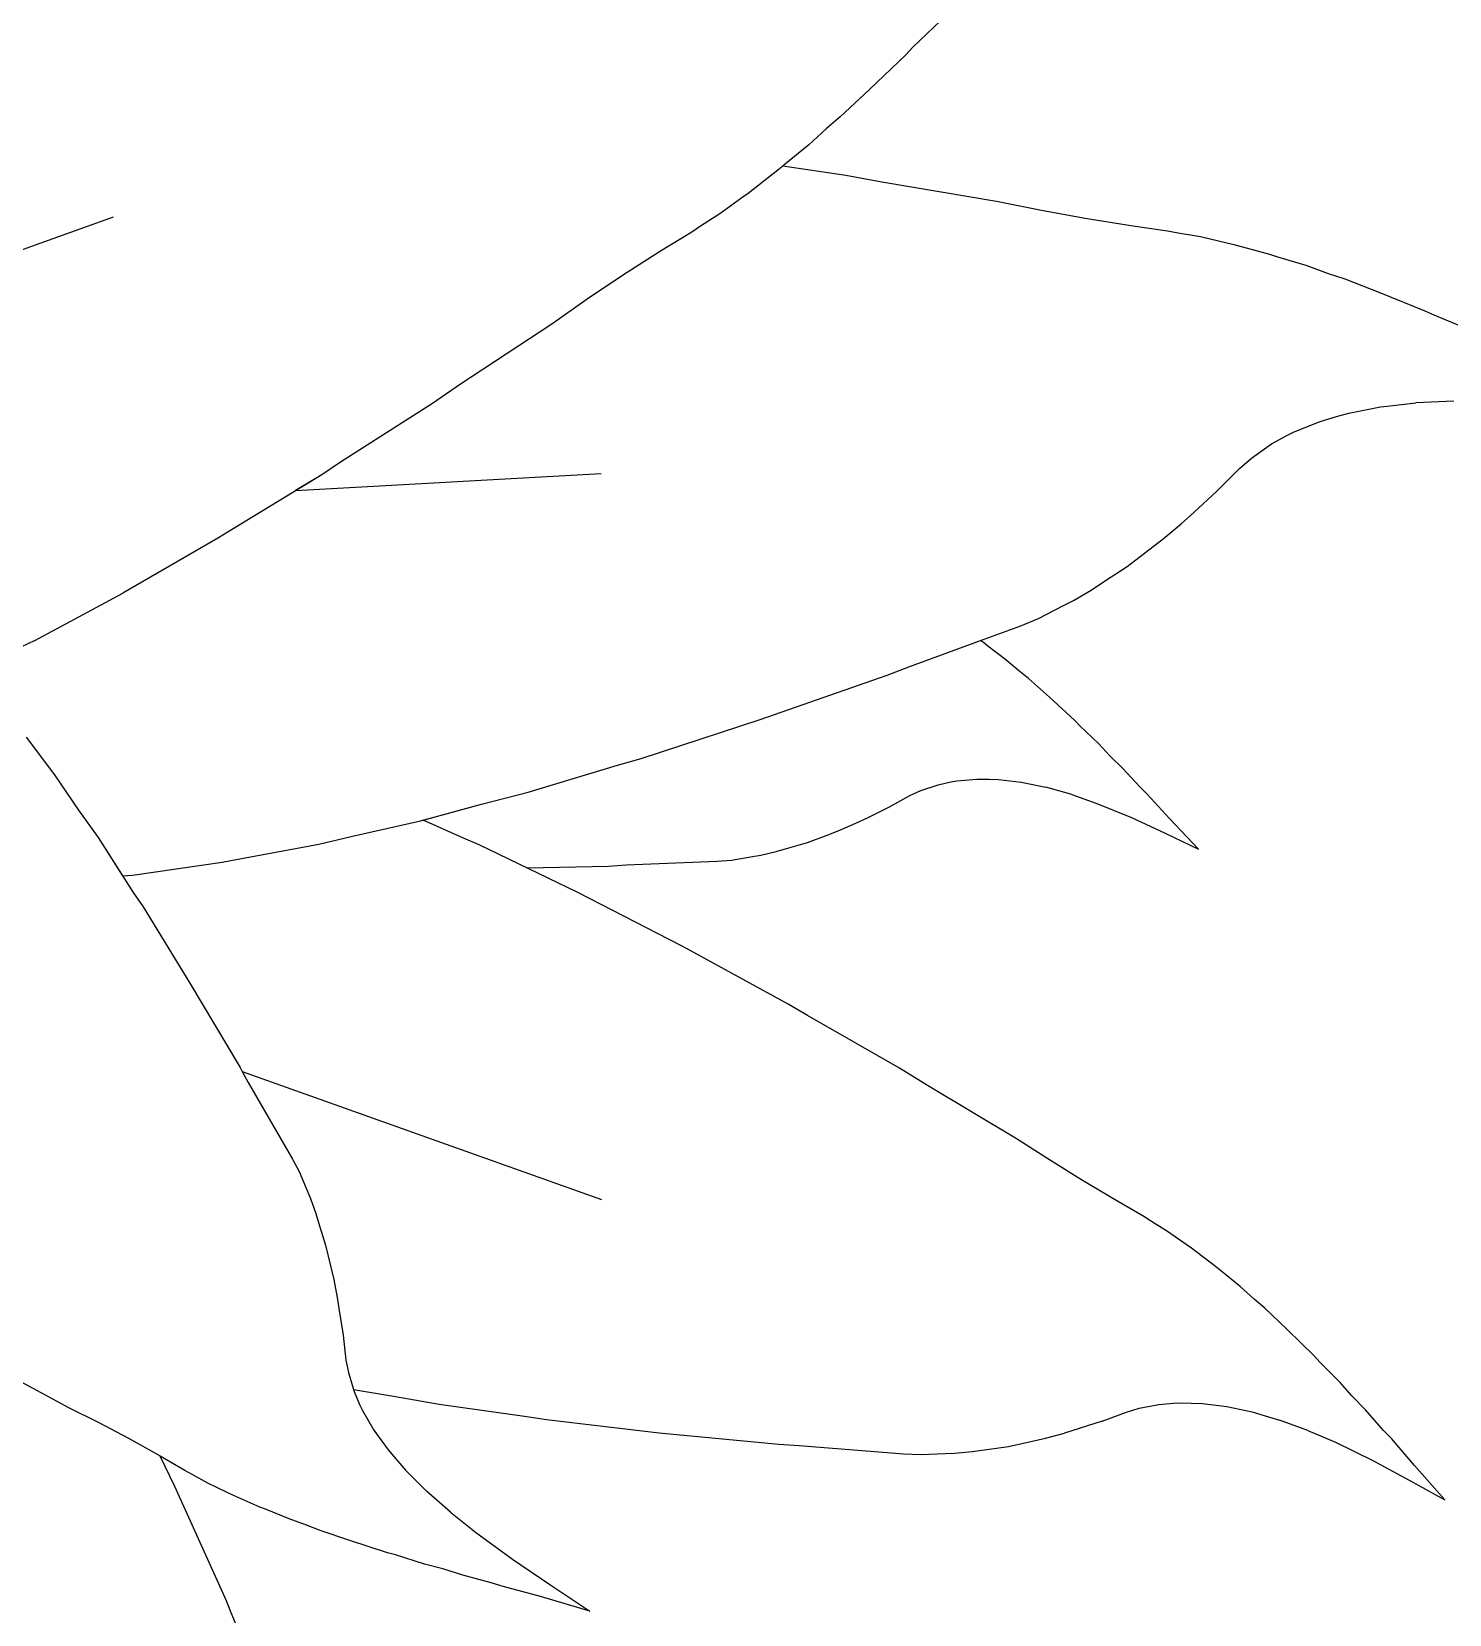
# Model space of a CAD drawing. Header units: metres. Extents: x 244.4 to 340.3, y -4.1 to 64.3.
# Drawn here: x 250.9632 to 251.1881, y 46.8739 to 47.1249 of the extents above; entities that cross this region are included whole.
import ezdxf

# ---------------------------------------------------------------- set-up
doc = ezdxf.new("R2010")
doc.units = ezdxf.units.M
doc.layers.add('Edges', color=7, linetype='Continuous')

msp = doc.modelspace()

# ---------------------------------------------------------------- linework, layer by layer
at = {"layer": 'Edges'}
for p, q in [((251.10738, 47.12667), (251.10298, 47.12242)), ((251.10298, 47.12242), (251.10185, 47.12122)), ((251.10185, 47.12122), (251.09606, 47.11571)), ((251.09606, 47.11571), (251.09145, 47.11137)), ((251.08922, 47.10949), (251.08646, 47.10697)), ((251.09145, 47.11137), (251.08922, 47.10949)), ((251.08646, 47.10697), (251.08248, 47.10372)), ((251.08156, 47.10291), (251.07685, 47.09924)), ((251.08231, 47.10357), (251.08156, 47.10291)), ((251.08248, 47.10372), (251.08231, 47.10357)), ((251.09232, 47.10208), (251.08231, 47.10357)), ((251.09802, 47.10103), (251.09232, 47.10208)), ((251.07685, 47.09924), (251.07584, 47.09854)), ((251.11624, 47.09797), (251.09802, 47.10103)), ((251.07584, 47.09854), (251.07234, 47.09598)), ((251.12336, 47.09655), (251.11624, 47.09797)), ((251.13031, 47.09528), (251.12336, 47.09655)), ((250.87104, 47.05771), (250.97613, 47.09554)), ((251.06929, 47.09403), (251.06789, 47.09309)), ((251.07234, 47.09598), (251.06929, 47.09403)), ((251.13755, 47.09411), (251.13031, 47.09528)), ((251.14336, 47.09328), (251.13755, 47.09411)), ((251.06789, 47.09309), (251.06292, 47.09007)), ((251.14503, 47.09295), (251.14336, 47.09328)), ((251.14857, 47.09235), (251.14503, 47.09295)), ((251.15277, 47.09136), (251.14857, 47.09235)), ((251.06292, 47.09007), (251.0569, 47.08623)), ((251.15395, 47.09111), (251.15277, 47.09136)), ((251.15959, 47.08957), (251.15395, 47.09111)), ((251.16073, 47.08918), (251.15959, 47.08957)), ((251.16549, 47.08774), (251.16073, 47.08918)), ((251.16889, 47.08649), (251.16549, 47.08774)), ((251.17155, 47.08562), (251.16889, 47.08649)), ((251.0569, 47.08623), (251.05128, 47.08245)), ((251.17722, 47.08341), (251.17155, 47.08562)), ((251.05128, 47.08245), (251.0457, 47.07851)), ((251.18426, 47.08058), (251.17722, 47.08341)), ((251.18567, 47.07991), (251.18426, 47.08058)), ((251.19098, 47.0777), (251.18567, 47.07991)), ((251.0457, 47.07851), (251.03119, 47.06896)), ((251.03119, 47.06896), (251.02678, 47.06592)), ((251.02678, 47.06592), (251.01215, 47.0566)), ((251.17016, 47.06385), (251.17215, 47.06439)), ((251.17215, 47.06439), (251.17715, 47.06537)), ((251.17715, 47.06537), (251.17822, 47.0655)), ((251.17822, 47.0655), (251.18274, 47.066)), ((251.18877, 47.06628), (251.18274, 47.066)), ((251.16231, 47.06085), (251.16348, 47.06144)), ((251.16348, 47.06144), (251.1676, 47.06308)), ((251.1676, 47.06308), (251.17016, 47.06385)), ((251.15668, 47.05727), (251.15988, 47.0595)), ((251.15988, 47.0595), (251.16231, 47.06085)), ((251.01215, 47.0566), (251.00918, 47.05463)), ((251.15476, 47.05559), (251.15668, 47.05727)), ((251.00918, 47.05463), (250.99416, 47.04547)), ((251.00504, 47.0521), (251.05349, 47.05481)), ((251.00918, 47.05463), (251.00504, 47.0521)), ((251.1512, 47.05201), (251.15476, 47.05559)), ((251.14751, 47.04865), (251.1512, 47.05201)), ((251.14269, 47.04445), (251.14554, 47.04684)), ((251.14554, 47.04684), (251.14751, 47.04865)), ((250.99281, 47.04461), (250.97762, 47.03584)), ((250.99416, 47.04547), (250.99281, 47.04461)), ((251.14042, 47.04273), (251.14269, 47.04445)), ((251.13695, 47.04009), (251.14042, 47.04273)), ((251.13353, 47.03782), (251.13695, 47.04009)), ((251.12842, 47.03466), (251.13124, 47.03632)), ((251.13124, 47.03632), (251.13353, 47.03782)), ((250.96367, 47.02835), (250.97762, 47.03584)), ((251.12289, 47.03184), (251.12686, 47.03386)), ((251.12686, 47.03386), (251.12842, 47.03466)), ((251.12011, 47.03067), (251.12289, 47.03184)), ((251.1137, 47.02832), (251.12011, 47.03067)), ((250.96367, 47.02835), (250.96143, 47.02729)), ((251.10232, 47.02415), (251.1137, 47.02832)), ((251.11415, 47.02801), (251.1137, 47.02832)), ((251.11484, 47.02745), (251.11415, 47.02801)), ((251.11773, 47.02527), (251.11484, 47.02745)), ((251.09891, 47.02282), (251.10232, 47.02415)), ((251.11974, 47.02355), (251.11773, 47.02527)), ((251.07876, 47.01579), (251.09891, 47.02282)), ((251.12133, 47.02229), (251.11974, 47.02355)), ((251.12462, 47.01934), (251.12133, 47.02229)), ((251.12866, 47.01562), (251.12462, 47.01934)), ((251.05986, 47.00961), (251.07876, 47.01579)), ((251.12945, 47.01479), (251.12866, 47.01562)), ((251.13245, 47.01194), (251.12945, 47.01479)), ((250.96228, 47.01301), (250.96681, 47.00702)), ((251.13422, 47.01002), (251.13245, 47.01194)), ((251.05608, 47.00853), (251.05986, 47.00961)), ((251.13627, 47.00805), (251.13422, 47.01002)), ((250.96681, 47.00702), (250.97061, 47.0014)), ((251.04191, 47.00425), (251.05608, 47.00853)), ((251.10992, 47.00607), (251.11313, 47.00634)), ((251.11313, 47.00634), (251.11506, 47.00633)), ((251.11506, 47.00633), (251.11654, 47.00628)), ((251.11654, 47.00628), (251.12016, 47.00586)), ((251.13895, 47.00511), (251.13627, 47.00805)), ((251.03451, 47.00235), (251.04191, 47.00425)), ((251.09915, 47.00187), (251.1025, 47.00372)), ((251.1025, 47.00372), (251.10423, 47.00452)), ((251.10423, 47.00452), (251.10697, 47.00545)), ((251.10697, 47.00545), (251.10898, 47.00589)), ((251.10898, 47.00589), (251.10992, 47.00607)), ((251.12016, 47.00586), (251.12092, 47.00571)), ((251.12092, 47.00571), (251.12408, 47.00506)), ((251.12819, 47.00389), (251.12408, 47.00506)), ((251.12819, 47.00389), (251.13217, 47.00248)), ((251.14015, 47.00397), (251.13895, 47.00511)), ((251.14363, 47.00015), (251.14015, 47.00397)), ((250.97061, 47.0014), (250.97369, 46.99707)), ((251.02487, 46.99972), (251.03451, 47.00235)), ((251.02526, 46.99982), (251.03451, 47.00235)), ((251.09576, 47.00022), (251.09915, 47.00187)), ((251.13217, 47.00248), (251.13763, 47.00024)), ((251.01405, 46.99729), (251.02487, 46.99972)), ((251.03167, 46.99699), (251.02526, 46.99982)), ((251.09136, 46.99822), (251.09394, 46.99933)), ((251.09394, 46.99933), (251.09576, 47.00022)), ((251.13763, 47.00024), (251.14299, 46.99777)), ((251.14827, 46.99524), (251.14363, 47.00015)), ((250.97369, 46.99707), (250.97759, 46.99099)), ((250.97369, 46.99707), (250.97927, 46.98838)), ((251.00871, 46.99602), (251.01405, 46.99729)), ((251.03417, 46.9959), (251.03167, 46.99699)), ((251.08327, 46.99542), (251.08625, 46.99631)), ((251.08625, 46.99631), (251.08935, 46.99746)), ((251.08935, 46.99746), (251.09136, 46.99822)), ((251.14299, 46.99777), (251.14827, 46.99524)), ((250.99474, 46.99341), (251.00871, 46.99602)), ((251.04982, 46.98838), (251.03417, 46.9959)), ((251.07418, 46.99351), (251.07754, 46.99406)), ((251.07754, 46.99406), (251.07885, 46.99429)), ((251.07885, 46.99429), (251.08127, 46.99485)), ((251.08127, 46.99485), (251.08327, 46.99542)), ((250.97759, 46.99099), (250.97914, 46.99113)), ((250.97914, 46.99113), (250.99341, 46.99315)), ((250.99341, 46.99315), (250.99474, 46.99341)), ((251.04171, 46.99228), (251.05466, 46.99256)), ((251.05466, 46.99256), (251.05747, 46.99272)), ((251.05747, 46.99272), (251.07189, 46.99331)), ((251.07189, 46.99331), (251.07418, 46.99351)), ((250.97927, 46.98838), (250.98084, 46.98606)), ((250.98084, 46.98606), (250.98828, 46.97396)), ((251.06617, 46.97997), (251.04982, 46.98838)), ((251.06763, 46.97915), (251.06617, 46.97997)), ((251.08317, 46.97067), (251.06763, 46.97915)), ((250.98828, 46.97396), (250.99623, 46.96059)), ((251.08625, 46.96886), (251.08317, 46.97067)), ((251.10085, 46.96048), (251.08625, 46.96886)), ((250.99623, 46.96059), (250.99657, 46.95998)), ((250.99657, 46.95998), (250.99751, 46.95824)), ((250.99657, 46.95998), (251.05357, 46.93968)), ((251.10527, 46.95776), (251.10085, 46.96048)), ((250.99751, 46.95824), (251.00456, 46.94608)), ((251.11927, 46.94938), (251.10527, 46.95776)), ((251.12466, 46.94593), (251.11927, 46.94938)), ((251.00456, 46.94608), (251.00559, 46.94409)), ((251.1299, 46.94269), (251.12466, 46.94593)), ((251.00559, 46.94409), (251.00741, 46.9398)), ((251.1353, 46.93945), (251.1299, 46.94269)), ((251.00741, 46.9398), (251.00825, 46.93747)), ((251.1396, 46.93695), (251.1353, 46.93945)), ((251.00825, 46.93747), (251.00885, 46.93548)), ((251.14082, 46.93617), (251.1396, 46.93695)), ((251.14338, 46.93459), (251.14082, 46.93617)), ((251.00885, 46.93548), (251.00978, 46.93244)), ((251.14632, 46.93252), (251.14338, 46.93459)), ((251.00978, 46.93244), (251.01056, 46.92916)), ((251.14715, 46.93196), (251.14632, 46.93252)), ((251.15099, 46.92904), (251.14715, 46.93196)), ((251.01056, 46.92916), (251.01109, 46.927)), ((251.15175, 46.9284), (251.15099, 46.92904)), ((251.1549, 46.92585), (251.15175, 46.9284)), ((251.01109, 46.927), (251.01165, 46.92414)), ((251.15709, 46.92387), (251.1549, 46.92585)), ((251.01165, 46.92414), (251.01196, 46.92207)), ((251.15881, 46.92241), (251.15709, 46.92387)), ((251.01196, 46.92207), (251.01259, 46.91817)), ((251.16236, 46.91903), (251.15881, 46.92241)), ((251.16669, 46.9148), (251.16236, 46.91903)), ((251.01259, 46.91817), (251.01303, 46.9142)), ((251.01303, 46.9142), (251.01341, 46.91221)), ((251.16753, 46.91387), (251.16669, 46.9148)), ((251.17073, 46.91064), (251.16753, 46.91387)), ((250.96905, 46.90662), (250.95702, 46.91312)), ((251.01341, 46.91221), (251.01423, 46.90953)), ((251.01423, 46.90953), (251.02089, 46.90842)), ((251.01423, 46.90953), (251.01432, 46.90923)), ((251.01432, 46.90923), (251.01518, 46.90716)), ((251.02089, 46.90842), (251.02783, 46.90719)), ((251.17261, 46.90851), (251.17073, 46.91064)), ((251.17478, 46.90628), (251.17261, 46.90851)), ((250.97387, 46.90423), (250.96905, 46.90662)), ((251.01518, 46.90716), (251.01563, 46.90621)), ((251.01563, 46.90621), (251.01745, 46.90309)), ((251.02783, 46.90719), (251.04133, 46.90529)), ((251.133, 46.9045), (251.13686, 46.90595)), ((251.13686, 46.90595), (251.13884, 46.90655)), ((251.13884, 46.90655), (251.14197, 46.90715)), ((251.14197, 46.90715), (251.14425, 46.90735)), ((251.14425, 46.90735), (251.14531, 46.90741)), ((251.14531, 46.90741), (251.14893, 46.9073)), ((251.14893, 46.9073), (251.1511, 46.90705)), ((251.1511, 46.90705), (251.15275, 46.90682)), ((251.15275, 46.90682), (251.15678, 46.90597)), ((251.15678, 46.90597), (251.15762, 46.90572)), ((251.15762, 46.90572), (251.16111, 46.90469)), ((251.17761, 46.90302), (251.17478, 46.90628)), ((250.97859, 46.90174), (250.97387, 46.90423)), ((251.04133, 46.90529), (251.04485, 46.90476)), ((251.04485, 46.90476), (251.06274, 46.90267)), ((251.133, 46.9045), (251.127, 46.90259)), ((251.16563, 46.90304), (251.16111, 46.90469)), ((250.9835, 46.899), (250.97859, 46.90174)), ((251.01745, 46.90309), (251.0187, 46.90131)), ((251.0187, 46.90131), (251.01971, 46.89994)), ((251.06274, 46.90267), (251.08168, 46.90085)), ((251.08168, 46.90085), (251.08493, 46.90065)), ((251.11813, 46.90051), (251.1217, 46.90128)), ((251.1217, 46.90128), (251.12402, 46.90179)), ((251.12402, 46.90179), (251.127, 46.90259)), ((251.16563, 46.90304), (251.16999, 46.90115)), ((251.16999, 46.90115), (251.17591, 46.89826)), ((251.17887, 46.90173), (251.17761, 46.90302)), ((251.18253, 46.89749), (251.17887, 46.90173)), ((250.98356, 46.89897), (250.9835, 46.899)), ((250.9859, 46.89416), (250.98356, 46.89897)), ((250.98745, 46.89668), (250.98356, 46.89897)), ((251.01971, 46.89994), (251.02246, 46.89674)), ((251.08493, 46.90065), (251.10155, 46.89934)), ((251.10155, 46.89934), (251.1042, 46.89924)), ((251.1042, 46.89924), (251.10808, 46.89936)), ((251.10808, 46.89936), (251.10959, 46.89942)), ((251.10959, 46.89942), (251.11238, 46.89967)), ((251.11238, 46.89967), (251.11469, 46.9)), ((251.11469, 46.9), (251.11813, 46.90051)), ((251.17591, 46.89826), (251.1817, 46.89516)), ((250.98863, 46.89606), (250.98745, 46.89668)), ((250.99112, 46.89468), (250.98863, 46.89606)), ((251.02246, 46.89674), (251.02308, 46.89611)), ((251.02308, 46.89611), (251.02578, 46.89342)), ((251.18737, 46.89202), (251.18253, 46.89749)), ((250.99406, 46.87602), (250.9859, 46.89416)), ((250.9942, 46.89321), (250.99112, 46.89468)), ((250.99506, 46.89277), (250.9942, 46.89321)), ((251.0296, 46.89006), (251.02578, 46.89342)), ((251.1817, 46.89516), (251.18737, 46.89202)), ((250.99936, 46.89087), (250.99506, 46.89277)), ((251.00026, 46.89054), (250.99936, 46.89087)), ((251.004, 46.88899), (251.00026, 46.89054)), ((251.00678, 46.88802), (251.004, 46.88899)), ((251.0296, 46.89006), (251.03359, 46.8869)), ((251.00892, 46.88718), (251.00678, 46.88802)), ((251.01365, 46.8856), (251.00892, 46.88718)), ((251.03359, 46.8869), (251.03944, 46.88264)), ((251.01963, 46.88364), (251.01365, 46.8856)), ((251.02088, 46.88331), (251.01963, 46.88364)), ((251.02547, 46.88184), (251.02088, 46.88331)), ((251.02838, 46.88109), (251.02547, 46.88184)), ((251.03157, 46.88006), (251.02838, 46.88109)), ((251.03944, 46.88264), (251.04551, 46.8785)), ((251.03606, 46.87888), (251.03157, 46.88006)), ((251.03795, 46.87826), (251.03606, 46.87888)), ((251.04387, 46.87667), (251.03795, 46.87826)), ((251.04551, 46.8785), (251.0517, 46.87437)), ((250.99473, 46.87435), (250.99406, 46.87602)), ((251.0517, 46.87437), (251.04387, 46.87667)), ((251.00227, 46.85639), (250.99473, 46.87435))]:
    msp.add_line(p, q, dxfattribs=at)

doc.saveas('drawing.dxf')
